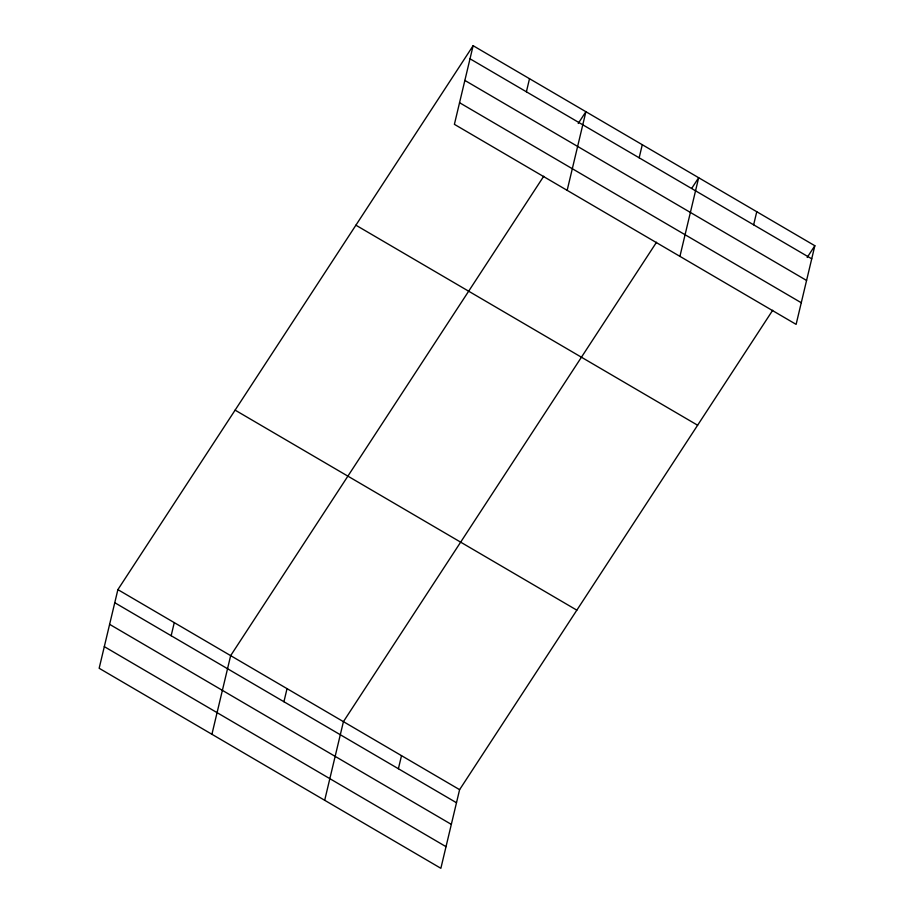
<?xml version="1.0" encoding="UTF-8"?>
<svg xmlns="http://www.w3.org/2000/svg" width="914" height="914" viewBox="0 0 914 914"><rect width="100%" height="100%" fill="white"/><g stroke="black" fill="none" stroke-linecap="round" stroke-linejoin="round"><path stroke-width="1.37" d="M473.132 45.7L454.395 124.338L796.117 324.379L814.842 245.729L473.132 45.7L117.883 589.621L99.158 668.271L440.868 868.3L459.605 789.662L772.707 310.257M171.158 635.721L174.266 622.628M211.922 734.273L230.659 655.635L543.75 176.231M283.923 701.735L287.042 688.642M324.687 800.287L343.424 721.649L656.526 242.244M526.395 91.788L529.514 78.707M398.39 768.743L401.509 755.649M567.16 190.352L585.897 111.714L578.231 123.447M639.16 157.802L642.279 144.72M679.925 256.366L698.662 177.716L691.772 188.284M753.639 224.81L756.758 211.728M807.188 257.462L814.842 245.729M470.013 58.793L811.735 258.822M464.86 80.421L806.571 280.449M459.548 102.711L801.27 302.74M355.9 225.198L697.622 425.227M235.115 410.135L576.837 610.164M117.883 589.621L459.605 789.662M114.764 602.714L456.486 802.743M109.611 624.342L451.333 824.382M104.31 646.632L446.021 846.672"/></g></svg>
